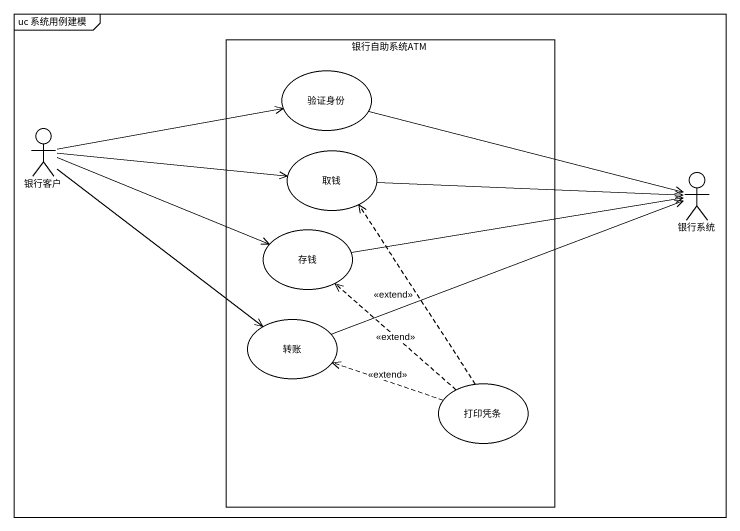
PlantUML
@startuml
mainframe uc 系统用例建模
rectangle 银行自助系统ATM {
  usecase 验证身份
  usecase 取钱
  usecase 存钱
  usecase 转账
  usecase 打印凭条
}
actor 银行客户
actor 银行系统
银行客户 -right-> 验证身份
银行客户 -right-> 取钱
银行客户 -right-> 存钱
银行客户 -right-> 转账
银行系统 <-left- 验证身份
银行系统 <-left- 取钱
银行系统 <-left- 存钱
银行系统 <-left- 转账
打印凭条 .up.> 取钱 : <<extend>>
打印凭条 .up.> 存钱 : <<extend>>
打印凭条 .left.> 转账 : <<extend>>
@enduml
